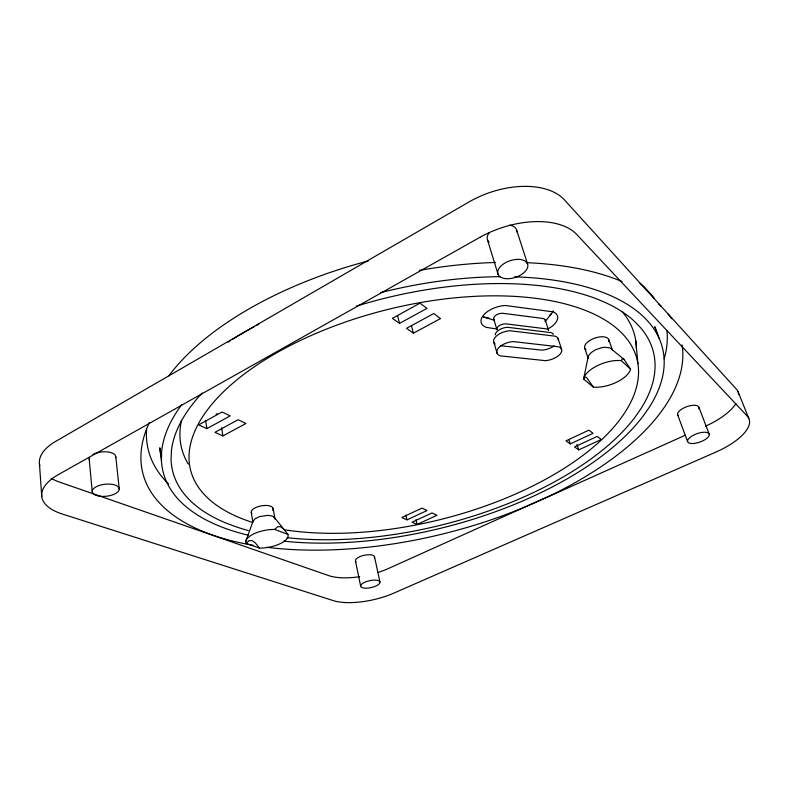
<?xml version="1.0" encoding="UTF-8"?>
<svg xmlns="http://www.w3.org/2000/svg" width="789" height="789" viewBox="0 0 789 789"><rect width="100%" height="100%" fill="white"/><g stroke="black" fill="none" stroke-linecap="round" stroke-linejoin="round"><path stroke-width="1.18" d="M248.446 535.248A257.253 121.585 -13.9 0 1 161.439 460.598L161.656 451.486A257.253 121.585 -13.9 0 1 181.894 404.471M588.13 356.953L583.604 379.026L593.348 387.133A24.686 11.332 -19 0 0 630.569 369.173L624 359.35L609.936 347.88L604.759 347.249L601.622 347.683L595.3 349.882C592.283 351.815 587.913 354.113 588.16 358.275M252.894 521.637L254.936 518.886L259.384 516.657L267.875 515.335L272.511 516.154L273.98 516.973L287.926 534.419A21.461 8.669 -10.2 0 1 259.512 548.128L246.099 543.414A21.461 8.669 -10.2 0 1 253.604 533.966A21.461 8.669 -10.2 0 1 274.769 529.439L277.62 526.707L280.47 526.677L283.724 529.044M115.707 457.6L115.845 457.068A13.374 6.253 -5.6 0 0 107.501 451.9A13.374 6.253 -5.6 0 0 92.944 454.464M245.872 541.155L252.914 521.48M593.348 387.133L586.651 377.546L584.807 376.915L583.604 379.026A24.686 11.332 -19 0 1 597.539 365.583A24.686 11.332 -19 0 1 621.318 360.642L622.294 358.62L624 359.35M545.722 320.955L551.245 313.844M246.099 543.414L249.077 540.633L252.007 540.554L255.291 542.842L259.512 548.128M206.876 428.624L230.171 415.902L222.074 412.006L198.66 424.886L206.876 428.624L205.633 420.35M399.52 323.382L426.957 308.391L419.995 303.154L392.38 318.352L399.52 323.382L397.548 315.561M222.892 435.932L245.961 423.486L238.13 419.728L214.943 432.313L222.892 435.932L221.61 427.756M413.406 333.185L440.499 318.578L433.792 313.529L406.522 328.332L413.406 333.185L411.414 325.462M406.986 519.862L427.046 510.532L421.987 508.106L401.838 517.515L406.986 519.862L405.871 515.079M570.269 443.911L593.072 433.299L588.88 430.143L565.95 440.854L570.269 443.911L568.869 439.473M417.085 524.468L436.958 515.306L432.037 512.939L412.075 522.18L417.085 524.468L415.971 519.734M578.731 449.878L601.287 439.473L597.214 436.406L574.53 446.919L578.731 449.878L576.986 444.404M537.654 501.518L685.375 435.203M537.102 501.765L523.472 507.633A277.255 131.428 -13.9 0 1 266.82 547.28M500.571 345.74L541.974 350.148A12.93 6.45 -18.2 0 0 554.075 345.927M496.656 328.974L486.34 327.376A19.557 10.365 -17.4 0 1 483.726 314.919A19.557 10.365 -17.4 0 1 505.345 305.481L553.158 311.862A19.232 9.912 -18.4 0 1 548.503 328.628M488.904 318.036L483.292 316.981L494.289 320.206M274.769 529.439L287.926 534.419M621.318 360.642L630.569 369.173M273.98 516.973L274.937 519.024M611.623 348.886L612.254 349.764M737.971 391.522L748.85 418.446M699.015 407.528L709.281 434.364A11.45 4.448 -19.4 0 1 693.649 443.477A11.45 4.448 -19.4 0 1 692.298 435.814A11.45 4.448 -19.4 0 1 709.281 434.364M659.318 338.737L654.781 326.676L657.73 335.049M677.593 414.649L687.554 441.485M608.871 339.921L612.55 350.405M584.827 348.472L588.042 357.979M89.591 457.581A13.374 6.253 -5.6 0 0 89.206 459.247L89.374 459.75M558.109 338.639L561.571 349.211M516.45 229.56L527.535 263.802M545.229 319.959L548.582 330.325A6.401 3.245 -18.3 0 0 545.939 328.806L506.41 323.914A6.519 3.393 -17.3 0 0 499.398 325.61A6.519 3.393 -17.3 0 0 496.971 329.812L493.825 319.259M487.592 240.181L498.115 274.464M493.953 342.663L497.139 353.442M374.528 556.817L379.953 582.065A9.862 3.531 -12.4 0 1 366.066 588.199A9.862 3.531 -12.4 0 1 364.922 582.183A9.862 3.531 -12.4 0 1 379.953 582.065M355.464 560.959L360.691 586.286M273.132 508.372L274.858 518.304M251.257 512.367L252.904 522.426M161.439 460.598L159.812 447.797L160.917 456.644M115.845 457.068L119.238 489.091A13.571 6.036 -6.1 0 1 98.99 496.074A13.571 6.036 -6.1 0 1 98.97 485.57A13.571 6.036 -6.1 0 1 119.238 489.091M635.747 340.67L637.926 363.65M89.206 459.247L92.224 491.517M39.45 463.843L41.758 496.547M514.596 276.85A257.253 121.585 -13.9 0 1 648.923 407.824L642.857 416.424A257.253 121.585 -13.9 0 1 284.01 541.195M380.505 292.67A257.253 121.585 -13.9 0 1 500.058 276.692M287.038 537.674A247.638 116.871 -13.9 0 0 635.135 417.046L640.895 408.741A247.638 116.871 -13.9 0 0 640.313 327.405L633.478 320.442A247.638 116.871 -13.9 0 0 356.391 306.152M248.279 530.524A247.638 116.871 -13.9 0 1 237.479 527.289L227.271 523.561A247.638 116.871 -13.9 0 1 171.075 459.612L171.42 450.835A247.638 116.871 -13.9 0 1 202.181 393.001M666.922 330.749A266.347 130.649 -13.9 0 1 664.2 358.758M168.521 483.982A266.347 130.649 -13.9 0 1 146.596 429.137M168.836 375.801A266.347 130.649 -13.9 0 1 368.453 260.903M639.968 283.182A266.347 130.649 -13.9 0 1 644.998 287.748L652.217 295.697A266.347 130.649 -13.9 0 1 654.308 298.439M622.097 311.507A233.445 113.981 -13.9 0 1 636.417 348.699M188.334 464.129A233.445 113.981 -13.9 0 1 181.49 420.33M682.071 344.911A277.255 131.428 -13.9 0 1 551.067 495.245L388.267 568.573A44.756 16.914 -12.3 0 1 378.345 572.36M253.022 545.248A277.255 131.428 -13.9 0 1 149.427 422.44M228.228 342.12A277.255 131.428 -13.9 0 1 230.191 340.858M232.173 339.595A277.255 131.428 -13.9 0 1 254.63 326.478M256.711 325.354A277.255 131.428 -13.9 0 1 258.802 324.24M419.393 270.38A277.255 131.428 -13.9 0 1 495.551 262.481M526.293 262.658A277.255 131.428 -13.9 0 1 622.146 281.594M658.46 303.775A277.255 131.428 -13.9 0 1 660.945 306.102M668.244 314.14A277.255 131.428 -13.9 0 1 671.646 318.776M217.123 413.673A5.188 3.629 -63.3 0 1 216.078 414.087M698.876 408.84A11.302 4.626 -19.7 0 0 692.841 405.319A11.302 4.626 -19.7 0 0 680.01 410.379L678.51 411.897A11.302 4.626 -19.7 0 0 678.224 415.695M489.012 242.144A15.385 9.024 -19 0 1 489.259 232.725M509.822 225.131A15.385 9.024 -19 0 1 516.805 231.917M356.007 561.817A9.754 3.689 -12.3 0 1 364.222 555.259A9.754 3.689 -12.3 0 1 374.38 557.823M359.754 576.7A44.756 16.914 -12.3 0 1 328.53 575.556L59.668 482.138A61.404 28.72 -5.5 0 1 51.216 478.381M558.306 340.345A12.93 6.45 -18.2 0 0 555.278 336.193L510.01 330.739A13.157 6.746 -17.2 0 0 496.429 336.045A13.157 6.746 -17.2 0 0 495.167 344.093M494.417 319.989A6.48 3.432 -17.4 0 1 495.591 315.452A6.48 3.432 -17.4 0 1 503.195 313.332L542.595 318.421A6.371 3.284 -18.4 0 1 545.041 321.764M553.365 310.925A19.133 10.01 -18.5 0 1 549.795 315.255M39.815 465.717A61.404 28.72 -5.5 0 1 55.841 441.288L469.09 201.915A70.734 41.58 -19.1 0 1 564.49 199.942L736.364 389.115A51.926 21.264 -19.7 0 1 738.721 394.224M735.9 403.672A51.926 21.264 -19.7 0 1 705.524 426.159M495.196 334.921A9.823 5.079 -17.3 0 1 507.445 327.287L551.205 332.633A9.655 4.862 -18.2 0 1 553.336 334.467M251.869 513.59A11.125 4.734 -10 0 1 262.007 505.729A11.125 4.734 -10 0 1 272.708 510.414M586.03 349.833A12.772 6.164 -19.3 0 1 594.6 338.165A12.772 6.164 -19.3 0 1 608.842 341.716M252.302 522.338A229.984 108.28 -13.9 0 1 345.769 321.902A229.984 108.28 -13.9 0 1 635.875 389.391A229.984 108.28 -13.9 0 1 283.912 529.695M479.85 237.361L58.455 474.554A62.311 27.723 -6 0 0 62.183 513.984L333.372 600.646A45.259 16.204 -12.4 0 0 393.672 593.19L715.495 452.265A52.587 20.435 -19.4 0 0 747.272 416.138L576.69 234.432A71.977 40.357 -18.7 0 0 479.85 237.361M545.307 360.662L500.295 355.859A13.226 6.667 -17.1 0 1 498.687 347.831A13.226 6.667 -17.1 0 1 513.314 341.588L558.73 346.805A12.999 6.371 -18.1 0 1 559.677 354.596A12.999 6.371 -18.1 0 1 545.307 360.662M504.635 278.507A15.652 8.768 -18.6 0 0 527.861 266.1A15.652 8.768 -18.6 0 0 505.857 262.51A15.652 8.768 -18.6 0 0 504.635 278.507"/></g></svg>
